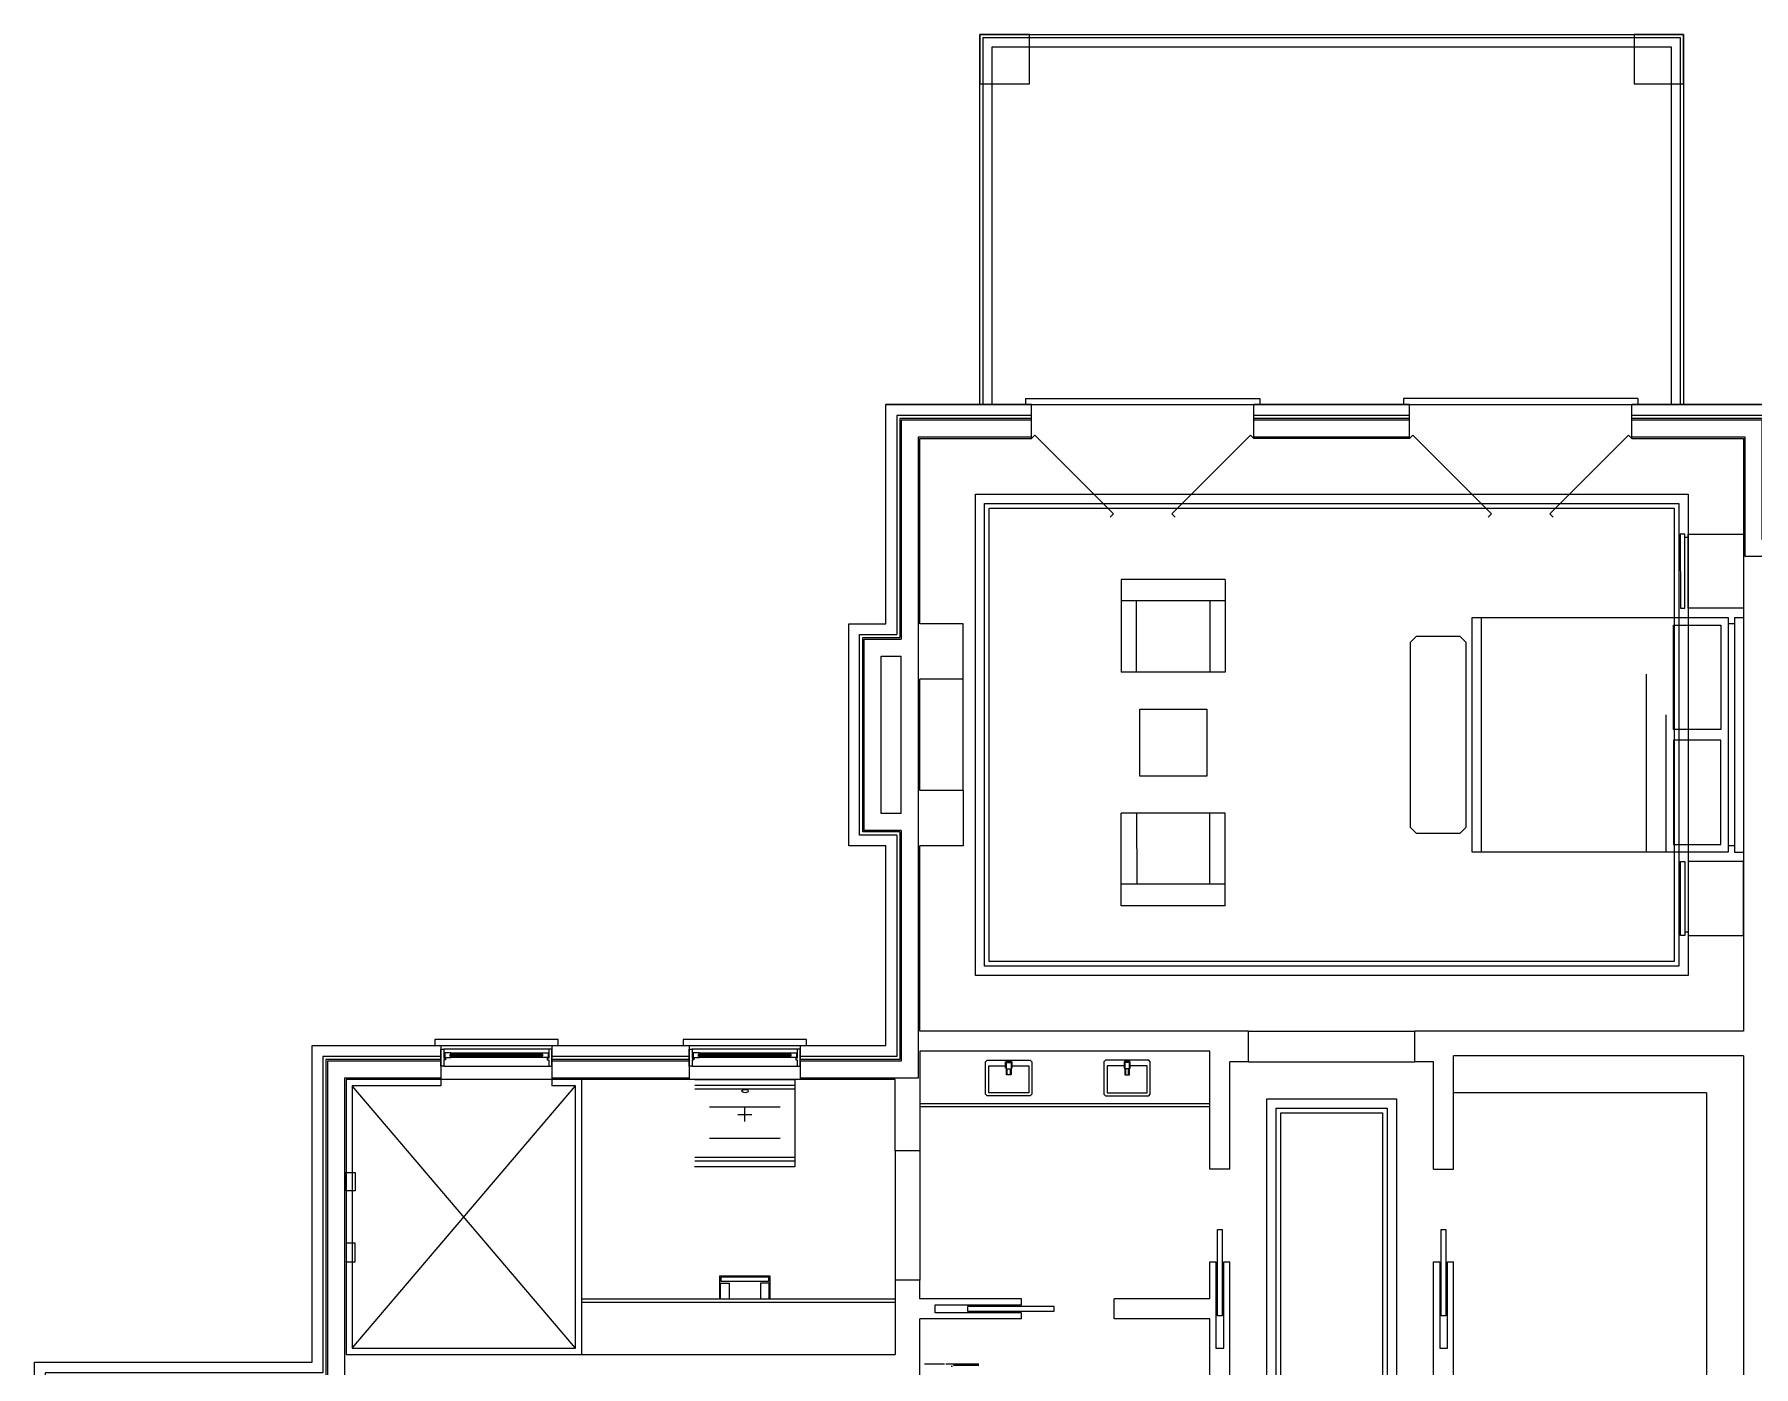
# Model space of a CAD drawing. Header units: metres. Extents: x -730 to 730, y 0 to 1069.
# Drawn here: x -728 to -171, y 637 to 1069 of the extents above; entities that cross this region are included whole.
import ezdxf

# ---------------------------------------------------------------- set-up
doc = ezdxf.new("R2010")
doc.units = ezdxf.units.M

msp = doc.modelspace()

# ---------------------------------------------------------------- linework, layer by layer
at = {"layer": 'Defpoints'}
msp.add_lwpolyline([(-70.05, 89.5), (-177.04, 89.5), (-177.04, 132.5), (-452.05, 132.5), (-452.04, 180.5), (-449.04, 180.5), (-449.04, 486), (-644.04, 486), (-644.04, 481.5), (-728.04, 481.5), (-728.04, 638.5), (-638.04, 638.5), (-638.04, 741.08), (-452.05, 741.08), (-452.05, 805.83), (-464.05, 805.83), (-464.05, 877.83), (-452.05, 877.83), (-452.05, 948.83), (-163.04, 948.83)], dxfattribs=at)
at = {"layer": 'FP-Above'}
for p, q in [((-334.55, 745.83), (-280.55, 745.83)), ((-334.55, 735.83), (-280.55, 735.83)), ((-186.04, 725.83), (-268.05, 725.83)), ((-186.04, 725.83), (-186.04, 617.58)), ((-441.05, 722.33), (-347.05, 722.33))]:
    msp.add_line(p, q, dxfattribs=at)
at = {"layer": 'FP-Above', "elevation": -0.34}
for points in [[(-423.05, 919.83), (-192.05, 919.83), (-192.05, 763.83), (-423.05, 763.83)], [(-420.05, 916.83), (-195.05, 916.83), (-195.05, 766.83), (-420.05, 766.83)], [(-418.55, 915.33), (-196.55, 915.33), (-196.55, 768.33), (-418.55, 768.33)]]:
    msp.add_lwpolyline(points, close=True, dxfattribs=at)
at = {"layer": 'FP-Above'}
for points in [[(-328.55, 723.83), (-286.55, 723.83), (-286.55, 617.58), (-328.55, 617.58)], [(-325.55, 720.83), (-289.55, 720.83), (-289.55, 620.58), (-325.55, 620.58)], [(-324.05, 719.33), (-291.05, 719.33), (-291.05, 622.08), (-324.05, 622.08)]]:
    msp.add_lwpolyline(points, close=True, dxfattribs=at)
for points in [[(-449.05, 707.04), (-449.05, 665.04)], [(-441.05, 707.04), (-441.05, 665.04)]]:
    msp.add_lwpolyline(points, dxfattribs=at)
at = {"layer": 'FP-Balcony', "elevation": -0.34}
for points in [[(-421.55, 948.83), (-421.55, 1068.83), (-193.55, 1068.83), (-193.55, 948.83)], [(-420.55, 948.83), (-420.55, 1067.83), (-194.55, 1067.83), (-194.55, 948.83)], [(-417.55, 948.83), (-417.55, 1064.83), (-197.55, 1064.83), (-197.55, 948.83)]]:
    msp.add_lwpolyline(points, dxfattribs=at)
at = {"layer": 'FP-Below', "elevation": -0.34}
for points in [[(-421.55, 1052.83), (-405.55, 1052.83), (-405.55, 1068.83), (-421.55, 1068.83)], [(-209.55, 1052.83), (-193.55, 1052.83), (-193.55, 1068.83), (-209.55, 1068.83)]]:
    msp.add_lwpolyline(points, close=True, dxfattribs=at)
at = {"layer": 'FP-Door'}
for points in [[(-379.34, 912.38), (-378.28, 913.44), (-403.74, 938.89), (-404.8, 937.83)], [(-358.26, 912.38), (-359.32, 913.44), (-333.87, 938.89), (-332.81, 937.83)], [(-256.84, 912.38), (-255.78, 913.44), (-281.23, 938.89), (-282.29, 937.83)], [(-235.76, 912.38), (-236.82, 913.44), (-211.36, 938.89), (-210.3, 937.83)]]:
    msp.add_lwpolyline(points, dxfattribs=at)
for points in [[(-344.55, 681.54), (-343.05, 681.54), (-343.05, 653.54), (-344.55, 653.54)], [(-272.05, 681.54), (-270.55, 681.54), (-270.55, 653.54), (-272.05, 653.54)], [(-397.55, 655.04), (-397.55, 656.54), (-425.55, 656.54), (-425.55, 655.04)]]:
    msp.add_lwpolyline(points, close=True, dxfattribs=at)
at = {"layer": 'FP-Fixture'}
for p, q in [((-192.05, 905.82), (-193.05, 905.82)), ((-262.04, 803.82), (-262.04, 879.82)), ((-262.04, 879.82), (-179.04, 879.82)), ((-259.04, 803.82), (-259.04, 879.82)), ((-196.77, 843.54), (-196.78, 877.4)), ((-196.78, 877.4), (-181.47, 877.4)), ((-181.47, 877.4), (-181.47, 843.55)), ((-179.04, 879.82), (-179.04, 803.82)), ((-177.04, 877.82), (-179.04, 877.82)), ((-177.04, 879.82), (-177.04, 803.82)), ((-177.04, 879.82), (-174.04, 879.82)), ((-174.04, 879.82), (-174.04, 803.82)), ((-205.66, 861.46), (-205.66, 803.82)), ((-199.2, 848.32), (-199.2, 803.82)), ((-181.47, 843.55), (-196.77, 843.54)), ((-196.77, 840.1), (-196.77, 806.25)), ((-181.47, 840.1), (-196.77, 840.1)), ((-181.46, 806.25), (-181.47, 840.1)), ((-179.04, 803.82), (-262.04, 803.82)), ((-196.77, 806.25), (-181.46, 806.25)), ((-177.04, 805.82), (-179.04, 805.82)), ((-177.04, 803.82), (-174.04, 803.82)), ((-192.04, 777.82), (-193.04, 777.82)), ((-412.48, 736.08), (-412.48, 735.83)), ((-411.98, 736.08), (-411.98, 735.83)), ((-374.11, 736.08), (-374.11, 735.83)), ((-373.61, 736.08), (-373.61, 735.83)), ((-625.04, 643), (-552.65, 728.08)), ((-552.65, 643), (-625.04, 728.08)), ((-497.79, 716.49), (-497.79, 721.08)), ((-441.05, 721.33), (-347.05, 721.33)), ((-500.09, 718.79), (-495.5, 718.79)), ((-550.65, 659), (-449.05, 659)), ((-433.07, 637.82), (-439.54, 637.81)), ((-421.89, 637.8), (-432.67, 637.8)), ((-430.5, 637.09), (-430.86, 637.09)), ((-421.91, 637.41), (-430.13, 637.41))]:
    msp.add_line(p, q, dxfattribs=at)
for points, elevation in [([(-193.04, 882.82), (-193.05, 906.82), (-194.55, 906.82), (-194.54, 882.82)], -0.34), ([(-174.05, 906.82), (-174.04, 882.82), (-192.04, 882.82), (-192.05, 906.82)], -0.34), ([(-264.04, 871.82), (-264.04, 811.82), (-266.04, 809.82), (-280.04, 809.82), (-282.04, 811.82), (-282.04, 871.82), (-280.04, 873.82), (-266.04, 873.82)], -0.34), ([(-193.04, 800.82), (-193.04, 776.82), (-194.54, 776.82), (-194.54, 800.82)], -0.34), ([(-174.04, 776.82), (-174.04, 800.82), (-192.04, 800.82), (-192.04, 776.82)], -0.34), ([(-411.48, 736.33), (-411.48, 736.08), (-412.98, 736.08), (-412.98, 736.33)], -0.68), ([(-411.48, 731.58), (-412.98, 731.58), (-412.98, 735.58), (-411.48, 735.58)], -0.68), ([(-374.61, 736.33), (-374.61, 736.08), (-373.11, 736.08), (-373.11, 736.33)], -0.68), ([(-374.61, 731.58), (-373.11, 731.58), (-373.11, 735.58), (-374.61, 735.58)], -0.68), ([(-411.73, 733.58), (-411.73, 731.58), (-412.73, 731.58), (-412.73, 733.58)], -0.68), ([(-374.36, 733.58), (-374.36, 731.58), (-373.36, 731.58), (-373.36, 733.58)], -0.68)]:
    msp.add_lwpolyline(points, close=True, dxfattribs=dict(at, elevation=elevation))
for points, elevation in [([(-411.48, 736.33), (-405.23, 736.33), (-404.73, 735.83), (-404.73, 725.33), (-405.23, 724.83), (-419.23, 724.83), (-419.73, 725.33), (-419.73, 735.83), (-419.23, 736.33), (-412.98, 736.33)], -0.68), ([(-412.98, 733.83), (-413.23, 733.83), (-413.23, 735.83), (-411.23, 735.83), (-411.23, 733.83), (-411.48, 733.83)], -0.68), ([(-374.61, 736.33), (-380.86, 736.33), (-381.36, 735.83), (-381.36, 725.33), (-380.86, 724.83), (-366.86, 724.83), (-366.36, 725.33), (-366.36, 735.83), (-366.86, 736.33), (-373.11, 736.33)], -0.68), ([(-373.11, 733.83), (-372.86, 733.83), (-372.86, 735.83), (-374.86, 735.83), (-374.86, 733.83), (-374.61, 733.83)], -0.68), ([(-596.29, 730.08), (-596.29, 728.08)], -0.65), ([(-560.29, 730.08), (-560.29, 728.08)], -0.65), ([(-411.23, 734.58), (-405.73, 734.58), (-405.73, 725.83), (-418.73, 725.83), (-418.73, 734.58), (-413.23, 734.58)], -0.68), ([(-374.86, 734.58), (-380.36, 734.58), (-380.36, 725.83), (-367.36, 725.83), (-367.36, 734.58), (-372.86, 734.58)], -0.68)]:
    msp.add_lwpolyline(points, dxfattribs=dict(at, elevation=elevation))
for points in [[(-596.29, 730.08), (-627.04, 730.08), (-627.04, 641)], [(-627.04, 641), (-550.65, 641), (-550.65, 730.08), (-560.29, 730.08)], [(-514.03, 730.08), (-481.56, 730.08), (-481.56, 701.85), (-514.03, 701.85)], [(-596.29, 728.08), (-625.04, 728.08), (-625.04, 643), (-552.65, 643), (-552.65, 728.08), (-560.29, 728.08)], [(-514.01, 728.32), (-481.58, 728.32), (-481.58, 703.61), (-514.01, 703.61)], [(-513.99, 727.12), (-481.6, 727.12), (-481.6, 704.81), (-513.99, 704.81)], [(-498.79, 726.37), (-498.72, 726.55), (-498.46, 726.75), (-498.13, 726.87), (-497.69, 726.91), (-497.24, 726.87), (-496.91, 726.75), (-496.65, 726.55), (-496.59, 726.37), (-496.65, 726.19), (-496.91, 725.99), (-497.24, 725.88), (-497.69, 725.83), (-498.13, 725.88), (-498.46, 725.99), (-498.72, 726.19)], [(-486.33, 721.19), (-509.26, 721.19)], [(-486.33, 711.02), (-509.26, 711.02)], [(-627.04, 700.01), (-624.04, 700.01), (-624.04, 694.01), (-627.04, 694.01), (-627.04, 700.01)], [(-627.04, 671.07), (-624.04, 671.07), (-624.04, 677.07), (-627.04, 677.07), (-627.04, 671.07)]]:
    msp.add_lwpolyline(points, dxfattribs=at)
at = {"layer": 'FP-Furniture'}
for p, q in [((-375.77, 892.2), (-375.77, 862.15)), ((-342.07, 892.2), (-375.77, 892.2)), ((-342.07, 892.2), (-342.07, 862.15)), ((-342.07, 885.2), (-375.77, 885.2)), ((-370.77, 862.15), (-370.77, 885.2)), ((-347.07, 885.2), (-347.07, 862.15)), ((-427.05, 823.83), (-427.05, 859.83)), ((-342.07, 862.15), (-375.77, 862.15)), ((-342.06, 816.45), (-375.77, 816.44)), ((-375.76, 786.4), (-375.77, 816.44)), ((-370.77, 816.44), (-370.76, 793.4)), ((-347.06, 793.4), (-347.06, 816.45)), ((-342.06, 786.4), (-342.06, 816.45)), ((-342.06, 793.4), (-375.76, 793.4)), ((-342.06, 786.4), (-375.76, 786.4))]:
    msp.add_line(p, q, dxfattribs=at)
at = {"layer": 'FP-Furniture', "elevation": -0.34}
msp.add_lwpolyline([(-348.06, 828.45), (-369.77, 828.45), (-369.77, 850.15), (-348.07, 850.15)], close=True, dxfattribs=at)
at = {"layer": 'FP-Furniture', "color": 8, "elevation": -0.34}
for points in [[(-489.58, 659), (-489.58, 666.34), (-505.95, 666.34), (-505.95, 659)], [(-505.66, 659), (-505.66, 664.09), (-502.86, 664.09), (-502.86, 659)], [(-489.93, 659), (-489.93, 664.09), (-492.73, 664.09), (-492.73, 659)]]:
    msp.add_lwpolyline(points, dxfattribs=at)
at = {"layer": 'FP-Furniture', "color": 8, "elevation": -0.68}
msp.add_lwpolyline([(-505.58, 664.75), (-490.01, 664.75), (-490.01, 666), (-505.58, 666)], close=True, dxfattribs=at)
at = {"layer": 'FP-Mill'}
msp.add_line((-550.65, 658), (-449.05, 658), dxfattribs=at)
at = {"layer": 'FP-Proposed Wall'}
for p, q in [((-452.05, 877.83), (-452.05, 948.83)), ((-404.8, 948.83), (-452.05, 948.83)), ((-404.8, 937.83), (-404.8, 948.83)), ((-332.81, 937.83), (-332.81, 948.83)), ((-282.29, 948.83), (-332.8, 948.83)), ((-282.29, 937.83), (-282.29, 948.83)), ((-210.3, 937.83), (-210.3, 948.83)), ((-163.04, 948.83), (-210.3, 948.83)), ((-441.05, 877.83), (-441.05, 937.83)), ((-441.05, 937.83), (-404.8, 937.83)), ((-282.29, 937.83), (-332.8, 937.83)), ((-210.3, 937.83), (-174.05, 937.83)), ((-174.05, 937.83), (-174.05, 745.83)), ((-464.05, 805.83), (-464.05, 877.83)), ((-464.05, 877.83), (-452.05, 877.83)), ((-427.05, 877.83), (-441.05, 877.83)), ((-427.05, 859.83), (-427.05, 877.83)), ((-441.05, 823.83), (-441.05, 859.83)), ((-427.05, 859.83), (-441.05, 859.83)), ((-427.05, 823.83), (-441.05, 823.83)), ((-427.05, 823.83), (-427.05, 805.83)), ((-452.05, 805.83), (-464.05, 805.83)), ((-452.05, 741.08), (-452.05, 805.83)), ((-427.05, 805.83), (-441.05, 805.83)), ((-441.05, 745.83), (-441.05, 805.83)), ((-334.55, 745.83), (-441.05, 745.83)), ((-334.55, 735.83), (-334.55, 745.83)), ((-280.55, 735.83), (-280.55, 745.83)), ((-174.05, 745.83), (-280.55, 745.83)), ((-638.04, 638.5), (-638.04, 741.08)), ((-638.04, 741.08), (-596.29, 741.08)), ((-596.29, 741.08), (-596.29, 730.08)), ((-560.29, 741.08), (-560.29, 730.08)), ((-560.29, 741.08), (-515.79, 741.08)), ((-515.79, 741.08), (-515.79, 730.08)), ((-479.79, 741.08), (-479.79, 730.08)), ((-479.79, 741.08), (-452.04, 741.08)), ((-347.05, 739.33), (-441.05, 739.33)), ((-441.05, 739.33), (-441.05, 739.33)), ((-347.05, 701.04), (-347.05, 739.33)), ((-340.55, 701.04), (-340.55, 735.83)), ((-334.55, 735.83), (-340.55, 735.83)), ((-274.55, 735.83), (-280.55, 735.83)), ((-274.55, 701.04), (-274.55, 735.83)), ((-268.05, 701.04), (-268.05, 737.83)), ((-174.04, 737.83), (-268.05, 737.83)), ((-174.04, 737.83), (-174.04, 605.58)), ((-627.04, 730.08), (-627.04, 641)), ((-596.29, 730.08), (-627.04, 730.08)), ((-515.79, 730.08), (-560.29, 730.08)), ((-449.05, 730.08), (-479.79, 730.08)), ((-340.55, 701.04), (-347.05, 701.04)), ((-274.55, 701.04), (-268.05, 701.04)), ((-347.05, 671.04), (-345.05, 671.04)), ((-347.05, 659.04), (-347.05, 671.04)), ((-342.55, 671.04), (-340.55, 671.04)), ((-340.55, 605.58), (-340.55, 671.04)), ((-274.55, 605.58), (-274.55, 671.04)), ((-274.55, 671.04), (-272.55, 671.04)), ((-270.05, 671.04), (-268.05, 671.04)), ((-268.05, 605.58), (-268.05, 671.04)), ((-408.05, 659.04), (-441.05, 659.04)), ((-408.05, 657.04), (-408.05, 659.04)), ((-378.05, 652.54), (-378.05, 659.04)), ((-347.05, 659.04), (-378.05, 659.04)), ((-441.05, 605.58), (-441.05, 652.54)), ((-408.05, 652.54), (-441.05, 652.54)), ((-408.05, 652.54), (-408.05, 654.54)), ((-347.05, 652.54), (-378.05, 652.54)), ((-347.05, 605.58), (-347.05, 652.54)), ((-627.04, 641), (-449.05, 641)), ((-728.04, 638.5), (-638.04, 638.5))]:
    msp.add_line(p, q, dxfattribs=at)
at = {"layer": 'FP-Proposed Wall', "color": 8}
for p, q in [((-345.05, 671.04), (-345.05, 643.04)), ((-342.55, 643.04), (-342.55, 671.04)), ((-272.55, 671.04), (-272.55, 643.04)), ((-270.05, 643.04), (-270.05, 671.04)), ((-436.05, 654.54), (-436.05, 657.04)), ((-436.05, 657.04), (-408.05, 657.04)), ((-408.05, 654.54), (-436.05, 654.54)), ((-345.05, 643.04), (-342.55, 643.04)), ((-272.55, 643.04), (-270.05, 643.04))]:
    msp.add_line(p, q, dxfattribs=at)
at = {"layer": 'FP-Proposed Wall'}
for points in [[(-441.05, 739.33), (-441.05, 707.04), (-449.05, 707.04), (-449.05, 730.08)], [(-441.05, 659.04), (-441.05, 665.04), (-449.05, 665.04), (-449.05, 641)]]:
    msp.add_lwpolyline(points, dxfattribs=at)
at = {"layer": 'FP-Stair', "elevation": -0.68}
for points in [[(-406.8, 950.83), (-406.8, 948.83)], [(-406.8, 950.83), (-330.81, 950.83), (-330.81, 948.83)], [(-208.3, 950.83), (-284.29, 950.83), (-284.29, 948.83)], [(-208.3, 950.83), (-208.3, 948.83)]]:
    msp.add_lwpolyline(points, dxfattribs=at)
at = {"layer": 'FP-Wall Detail'}
for points in [[(-404.8, 945.33), (-448.55, 945.33), (-448.55, 874.33)], [(-404.8, 944.33), (-447.55, 944.33), (-447.55, 873.33)], [(-404.8, 943.83), (-447.05, 943.83), (-447.05, 872.83)], [(-282.29, 945.33), (-332.81, 945.33)], [(-282.29, 944.33), (-332.81, 944.33)], [(-282.29, 943.83), (-332.81, 943.83)], [(-108.05, 906.58), (-166.55, 906.58), (-166.55, 945.33), (-210.3, 945.33)], [(-108.05, 905.58), (-167.55, 905.58), (-167.55, 944.33), (-210.3, 944.33)], [(-108.05, 905.08), (-168.05, 905.08), (-168.05, 943.83), (-210.3, 943.83)], [(-404.8, 938.33), (-441.55, 938.33), (-441.55, 730.58), (-479.79, 730.58)], [(-282.29, 938.33), (-332.81, 938.33)], [(-108.05, 899.58), (-173.55, 899.58), (-173.55, 938.33), (-210.3, 938.33)], [(-448.55, 809.33), (-460.55, 809.33), (-460.55, 874.33), (-448.55, 874.33)], [(-447.55, 810.33), (-459.55, 810.33), (-459.55, 873.33), (-447.55, 873.33)], [(-447.05, 810.83), (-459.05, 810.83), (-459.05, 872.83), (-447.05, 872.83)], [(-447.05, 816.33), (-453.55, 816.33), (-453.55, 867.33), (-447.05, 867.33)], [(-447.05, 816.33), (-447.05, 867.33)], [(-447.05, 810.83), (-447.05, 736.08), (-479.79, 736.08)], [(-447.55, 810.33), (-447.55, 736.58), (-479.79, 736.58)], [(-448.55, 809.33), (-448.55, 737.58), (-479.79, 737.58)], [(-596.29, 737.58), (-634.54, 737.58), (-634.54, 635), (-724.54, 635), (-724.54, 590)], [(-596.29, 736.58), (-633.54, 736.58), (-633.54, 634), (-723.54, 634), (-723.54, 590)], [(-596.29, 736.08), (-633.04, 736.08), (-633.04, 633.5), (-723.04, 633.5), (-723.04, 590)], [(-515.79, 737.58), (-560.29, 737.58)], [(-515.79, 736.58), (-560.29, 736.58)], [(-515.79, 736.08), (-560.29, 736.08)], [(-596.29, 730.58), (-627.54, 730.58), (-627.54, 628), (-717.54, 628), (-717.54, 590)], [(-515.79, 730.58), (-560.29, 730.58)]]:
    msp.add_lwpolyline(points, dxfattribs=at)
at = {"layer": 'FP-Window'}
for p, q in [((-598.29, 743.08), (-598.29, 741.08)), ((-558.29, 743.08), (-598.29, 743.08)), ((-558.29, 741.08), (-558.29, 743.08)), ((-517.79, 743.08), (-517.79, 741.08)), ((-477.79, 743.08), (-517.79, 743.08)), ((-477.79, 741.08), (-477.79, 743.08)), ((-561.29, 739.98), (-595.29, 739.98)), ((-593.29, 737.73), (-593.29, 738.23)), ((-593.04, 738.73), (-563.54, 738.73)), ((-593.04, 738.73), (-592.79, 738.48)), ((-593.04, 737.23), (-592.79, 737.48)), ((-563.54, 737.23), (-593.04, 737.23)), ((-592.79, 738.48), (-592.79, 738.35)), ((-592.79, 737.6), (-592.79, 737.48)), ((-563.54, 738.73), (-563.79, 738.48)), ((-563.79, 738.48), (-563.79, 738.35)), ((-563.79, 737.6), (-563.79, 737.48)), ((-563.54, 737.23), (-563.79, 737.48)), ((-563.29, 737.73), (-563.29, 738.23)), ((-480.79, 739.98), (-514.79, 739.98)), ((-512.79, 737.73), (-512.79, 738.23)), ((-512.54, 738.73), (-483.04, 738.73)), ((-512.54, 738.73), (-512.29, 738.48)), ((-512.54, 737.23), (-512.29, 737.48)), ((-483.04, 737.23), (-512.54, 737.23)), ((-512.29, 738.48), (-512.29, 738.35)), ((-512.29, 737.6), (-512.29, 737.48)), ((-483.04, 738.73), (-483.29, 738.48)), ((-483.29, 738.48), (-483.29, 738.35)), ((-483.29, 737.6), (-483.29, 737.48)), ((-483.04, 737.23), (-483.29, 737.48)), ((-482.79, 737.73), (-482.79, 738.23)), ((-560.29, 730.08), (-596.29, 730.08)), ((-596.29, 730.08), (-596.29, 730.08)), ((-595.29, 734.48), (-561.29, 734.48)), ((-479.79, 730.08), (-515.79, 730.08)), ((-515.79, 730.08), (-515.79, 730.08)), ((-514.79, 734.48), (-480.79, 734.48))]:
    msp.add_line(p, q, dxfattribs=at)
for points in [[(-596.29, 739.98), (-595.29, 739.98), (-595.29, 736.98), (-594.79, 736.98), (-594.79, 736.48), (-595.29, 736.48), (-595.29, 734.48), (-596.29, 734.48), (-596.29, 739.98)], [(-593.04, 738.73), (-595.04, 738.73), (-595.04, 737.23), (-593.04, 737.23)], [(-563.29, 738.35), (-593.29, 738.35), (-593.29, 738.23), (-563.29, 738.23)], [(-563.29, 737.6), (-593.29, 737.6), (-593.29, 737.73), (-563.29, 737.73)], [(-563.54, 738.73), (-561.54, 738.73), (-561.54, 737.23), (-563.54, 737.23)], [(-560.29, 739.98), (-561.29, 739.98), (-561.29, 736.98), (-561.79, 736.98), (-561.79, 736.48), (-561.29, 736.48), (-561.29, 734.48), (-560.29, 734.48), (-560.29, 739.98)], [(-515.79, 739.98), (-514.79, 739.98), (-514.79, 736.98), (-514.29, 736.98), (-514.29, 736.48), (-514.79, 736.48), (-514.79, 734.48), (-515.79, 734.48), (-515.79, 739.98)], [(-512.54, 738.73), (-514.54, 738.73), (-514.54, 737.23), (-512.54, 737.23)], [(-482.79, 738.35), (-512.79, 738.35), (-512.79, 738.23), (-482.79, 738.23)], [(-482.79, 737.6), (-512.79, 737.6), (-512.79, 737.73), (-482.79, 737.73)], [(-483.04, 738.73), (-481.04, 738.73), (-481.04, 737.23), (-483.04, 737.23)], [(-479.79, 739.98), (-480.79, 739.98), (-480.79, 736.98), (-481.29, 736.98), (-481.29, 736.48), (-480.79, 736.48), (-480.79, 734.48), (-479.79, 734.48), (-479.79, 739.98)]]:
    msp.add_lwpolyline(points, dxfattribs=at)

doc.saveas('drawing.dxf')
